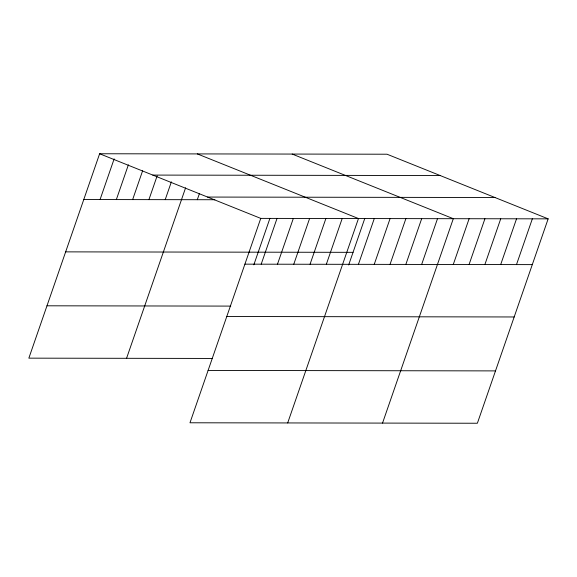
<?xml version="1.0" encoding="UTF-8"?>
<svg xmlns="http://www.w3.org/2000/svg" width="577" height="577" viewBox="0 0 577 577"><rect width="100%" height="100%" fill="white"/><g stroke="black" fill="none" stroke-linecap="round" stroke-linejoin="round"><path stroke-width="0.87" d="M548.15 218.849L260.754 218.387L189.977 422.782L477.374 423.244L548.15 218.849L387.023 154.218L99.626 153.756L28.85 358.151L212.624 358.447M100.066 199.548L114.152 158.87M116.352 199.577L128.382 164.827M132.638 199.606L142.613 170.785M148.924 199.628L157.139 175.898M165.21 199.656L171.369 181.856M126.565 358.303L185.599 187.813M197.298 199.707L199.353 193.771M253.83 264.821L269.899 218.409M261.193 264.179L277.039 218.416M277.479 264.208L293.325 218.445M293.765 264.237L309.611 218.467M310.051 264.259L325.897 218.495M326.337 264.288L342.183 218.517M287.692 422.941L358.468 218.546L197.341 153.915M348.674 264.973L364.743 218.56M358.425 264.338L374.278 218.575M374.235 264.367L390.081 218.596M390.038 264.389L405.891 218.625M405.847 264.417L421.693 218.647M421.657 264.439L437.503 218.676M382.529 423.092L453.306 218.697L292.186 154.066M453.27 264.49L469.115 218.726M469.072 264.518L484.925 218.748M484.882 264.54L500.728 218.777M500.685 264.569L516.538 218.798M516.494 264.591L532.34 218.827M152.797 175.083L440.193 175.545M207.583 197.06L494.979 197.522M83.78 199.527L214.86 199.736M65.655 251.868L353.052 252.337M244.908 264.158L532.304 264.619M46.975 305.803L230.75 306.098M226.775 316.499L514.172 316.968M208.102 370.434L495.499 370.896M99.626 153.756L260.754 218.387"/></g></svg>
